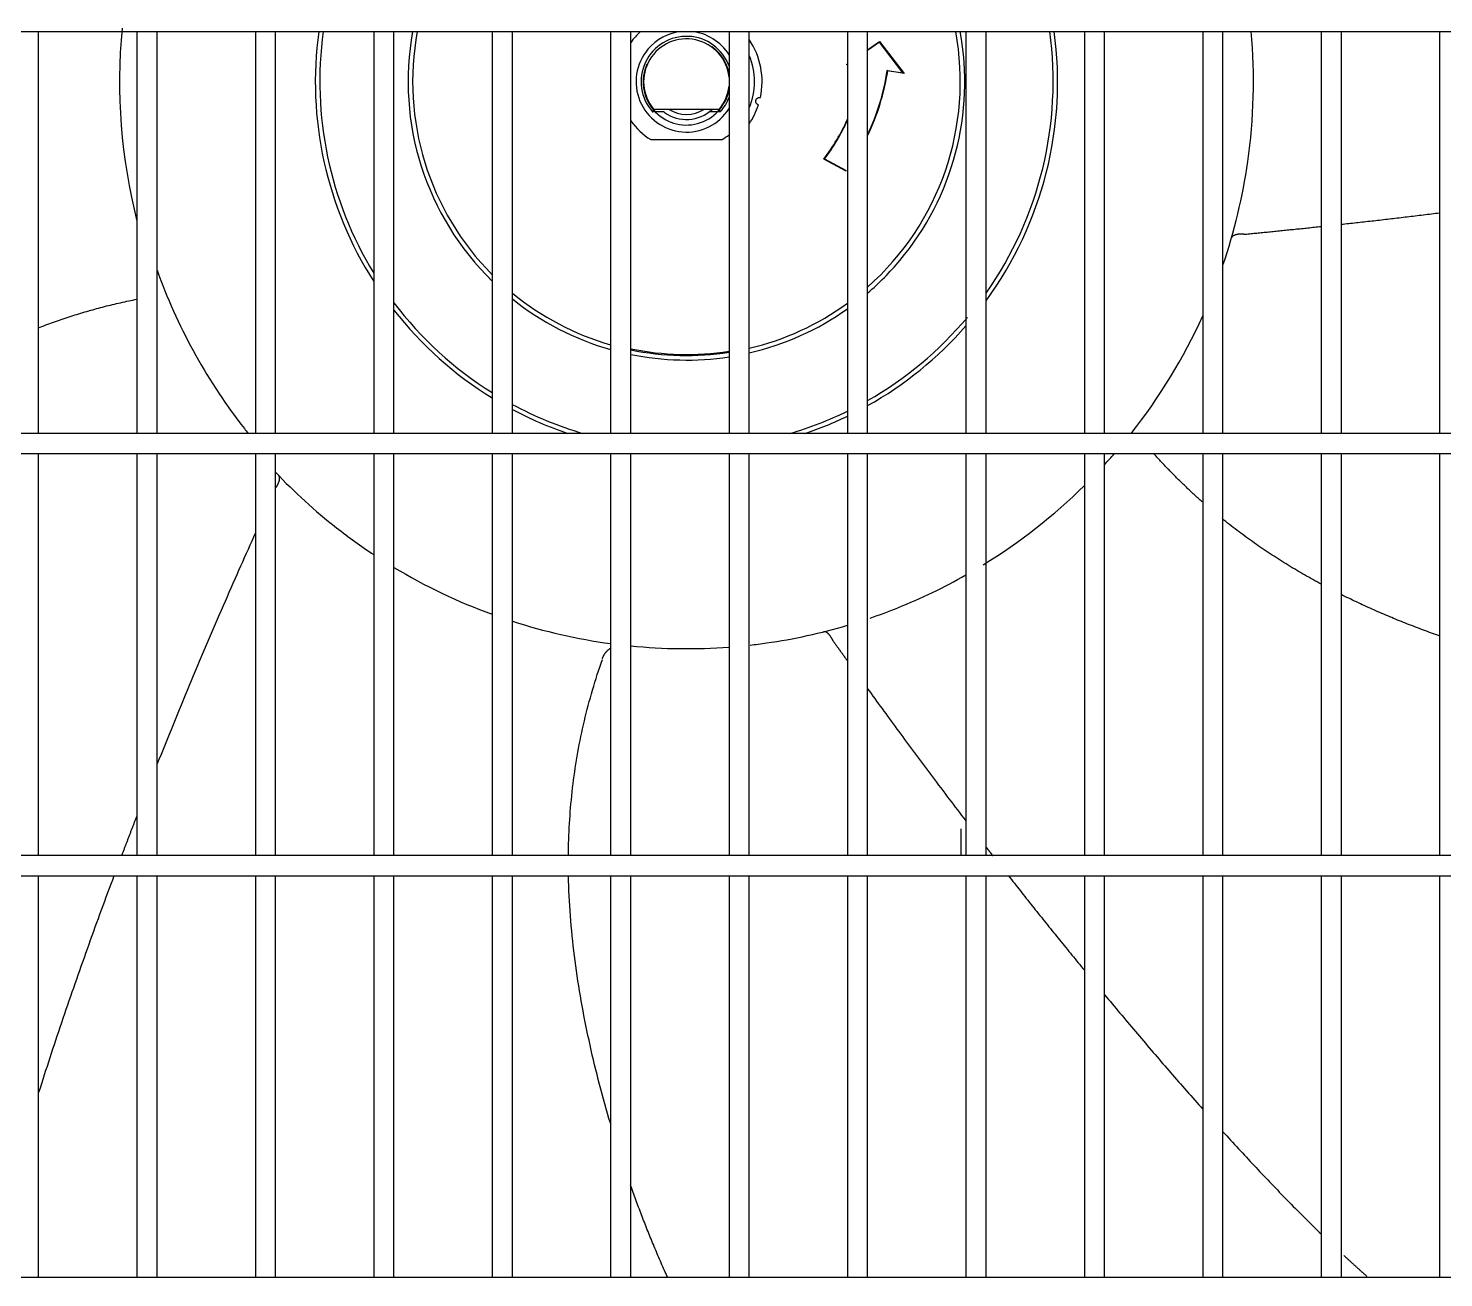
# Model space of a CAD drawing. Header units: millimetres. Extents: x 0 to 504600, y 0 to 118800.
# Drawn here: x 437787.9 to 438068.8, y 45809.5 to 46057.4 of the extents above; entities that cross this region are included whole.
import ezdxf

# ---------------------------------------------------------------- set-up
doc = ezdxf.new("R2010")
doc.units = ezdxf.units.MM
doc.header["$LTSCALE"] = 200
doc.layers.add('LG-AIRCON', color=240, linetype='Continuous')

# ---------------------------------------------------------------- blocks, each defined once
blk = doc.blocks.new('UXC')
at = {"layer": 'LG-AIRCON', "color": 0}
for p, q in [((429.3, 379), (1174.82, 379)), ((674.81, 299.25), (674.81, 379)), ((694.31, 379), (694.31, 299.25)), ((698.31, 299.25), (698.31, 379)), ((717.81, 379), (717.81, 299.25)), ((721.81, 299.25), (721.81, 379)), ((741.31, 379), (741.31, 299.25)), ((745.31, 299.25), (745.31, 379)), ((764.81, 379), (764.81, 299.25)), ((768.81, 299.25), (768.81, 379)), ((788.31, 379), (788.31, 299.25)), ((792.31, 299.25), (792.31, 379)), ((811.81, 379), (811.81, 299.25)), ((815.81, 299.25), (815.81, 379)), ((835.31, 379), (835.31, 299.25)), ((839.31, 299.25), (839.31, 379)), ((839.31, 375.38), (841.66, 377.01)), ((841.64, 376.87), (839.31, 375.26)), ((841.66, 377.01), (841.64, 376.87)), ((846.31, 370.81), (841.64, 376.87)), ((841.66, 377.01), (846.55, 370.67)), ((858.81, 379), (858.81, 299.25)), ((862.81, 299.25), (862.81, 379)), ((882.31, 379), (882.31, 299.25)), ((886.31, 299.25), (886.31, 379)), ((905.81, 379), (905.81, 299.25)), ((909.81, 299.25), (909.81, 379)), ((929.31, 379), (929.31, 299.25)), ((933.31, 299.25), (933.31, 379)), ((952.81, 379), (952.81, 299.25)), ((835.09, 372.44), (835.31, 372.6)), ((835.35, 372.5), (835.09, 372.44)), ((835.31, 372.41), (835.09, 372.44)), ((843.2, 371.29), (846.31, 370.81)), ((843.29, 371.18), (843.2, 371.29)), ((846.55, 370.67), (843.29, 371.18)), ((846.55, 370.67), (846.31, 370.81)), ((798.96, 363.05), (796.65, 363.05)), ((809.84, 363.55), (796.88, 363.55)), ((810.07, 363.05), (807.86, 363.05)), ((796.29, 357.55), (810.43, 357.55)), ((830.74, 353.71), (830.59, 353.68)), ((835.06, 351.3), (830.59, 353.68)), ((830.74, 353.71), (835.03, 351.43)), ((835.06, 351.3), (835.03, 351.43)), ((715.02, 301.03), (715.63, 300.24)), ((1174.82, 299.25), (429.3, 299.25)), ((429.3, 295.25), (1174.82, 295.25)), ((674.81, 215.51), (674.81, 295.26)), ((694.31, 295.26), (694.31, 215.51)), ((698.31, 215.51), (698.31, 295.26)), ((717.81, 295.26), (717.81, 215.51)), ((721.81, 215.51), (721.81, 295.26)), ((741.31, 295.26), (741.31, 215.51)), ((745.31, 215.51), (745.31, 295.26)), ((764.81, 295.26), (764.81, 215.51)), ((768.81, 215.51), (768.81, 295.26)), ((788.31, 295.26), (788.31, 215.51)), ((792.31, 215.51), (792.31, 295.26)), ((811.81, 295.26), (811.81, 215.51)), ((815.81, 215.51), (815.81, 295.26)), ((835.31, 295.26), (835.31, 215.51)), ((839.31, 215.51), (839.31, 295.26)), ((858.81, 295.26), (858.81, 215.51)), ((862.81, 215.51), (862.81, 295.26)), ((882.31, 295.26), (882.31, 215.51)), ((886.31, 215.51), (886.31, 295.26)), ((905.81, 295.26), (905.81, 215.51)), ((909.81, 215.51), (909.81, 295.26)), ((929.31, 295.26), (929.31, 215.51)), ((933.31, 215.51), (933.31, 295.26)), ((952.81, 295.26), (952.81, 215.51)), ((857.85, 215.5), (857.85, 220.83)), ((1174.82, 215.5), (429.3, 215.5)), ((429.3, 211.5), (1174.82, 211.5)), ((674.81, 131.76), (674.81, 211.5)), ((694.31, 211.5), (694.31, 131.76)), ((698.31, 131.76), (698.31, 211.5)), ((717.81, 211.5), (717.81, 131.76)), ((721.81, 131.76), (721.81, 211.5)), ((741.31, 211.5), (741.31, 131.76)), ((745.31, 131.76), (745.31, 211.5)), ((764.81, 211.5), (764.81, 131.76)), ((768.81, 131.76), (768.81, 211.5)), ((788.31, 211.5), (788.31, 131.76)), ((792.31, 131.76), (792.31, 211.5)), ((811.81, 211.5), (811.81, 131.76)), ((815.81, 131.76), (815.81, 211.5)), ((835.31, 211.5), (835.31, 131.76)), ((839.31, 131.76), (839.31, 211.5)), ((858.81, 211.5), (858.81, 131.76)), ((862.81, 131.76), (862.81, 211.5)), ((882.31, 211.5), (882.31, 131.76)), ((886.31, 131.76), (886.31, 211.5)), ((905.81, 211.5), (905.81, 131.76)), ((909.81, 131.76), (909.81, 211.5)), ((929.31, 211.5), (929.31, 131.76)), ((933.31, 131.76), (933.31, 211.5)), ((952.81, 211.5), (952.81, 131.76)), ((1174.82, 131.75), (429.3, 131.75))]:
    blk.add_line(p, q, dxfattribs=at)
for points in [[(817.64, 364.45), (817.59, 364.46), (817.55, 364.48), (817.51, 364.5), (817.47, 364.52), (817.43, 364.55), (817.39, 364.57), (817.36, 364.6), (817.32, 364.64), (817.29, 364.67), (817.26, 364.71), (817.23, 364.74), (817.21, 364.78), (817.18, 364.83), (817.16, 364.87), (817.15, 364.91), (817.13, 364.95), (817.12, 365), (817.11, 365.04), (817.1, 365.09), (817.1, 365.13), (817.1, 365.18), (817.1, 365.22), (817.11, 365.27), (817.12, 365.31), (817.13, 365.36), (817.14, 365.41), (817.16, 365.45), (817.18, 365.49), (817.2, 365.54), (817.22, 365.57), (817.24, 365.61), (817.27, 365.65), (817.3, 365.68), (817.33, 365.71), (817.37, 365.74), (817.4, 365.77), (817.44, 365.8), (817.49, 365.82), (817.53, 365.84), (817.57, 365.86), (817.62, 365.88), (817.66, 365.89), (817.71, 365.9), (817.75, 365.91), (817.8, 365.92), (817.84, 365.92), (817.89, 365.92), (817.93, 365.91), (817.98, 365.91), (818.03, 365.9)], [(796.65, 363.05), (796.66, 363.07), (796.67, 363.08), (796.67, 363.1), (796.68, 363.11), (796.69, 363.12), (796.69, 363.14), (796.7, 363.15), (796.71, 363.17), (796.71, 363.18), (796.72, 363.2), (796.73, 363.21), (796.73, 363.23), (796.74, 363.24), (796.75, 363.25), (796.75, 363.27), (796.76, 363.28), (796.76, 363.3), (796.77, 363.31), (796.78, 363.32), (796.78, 363.33), (796.79, 363.35), (796.79, 363.36), (796.8, 363.37), (796.8, 363.38), (796.81, 363.39), (796.82, 363.41), (796.82, 363.42), (796.83, 363.43), (796.83, 363.44), (796.83, 363.45), (796.84, 363.46), (796.84, 363.47), (796.85, 363.47), (796.85, 363.48), (796.85, 363.49), (796.86, 363.5), (796.86, 363.5), (796.86, 363.51), (796.87, 363.52), (796.87, 363.52), (796.87, 363.53), (796.87, 363.53), (796.88, 363.54), (796.88, 363.54), (796.88, 363.54), (796.88, 363.55), (796.88, 363.55), (796.88, 363.55), (796.88, 363.55), (796.88, 363.55)], [(809.84, 363.55), (809.84, 363.55), (809.84, 363.55), (809.84, 363.55), (809.85, 363.54), (809.85, 363.54), (809.85, 363.54), (809.85, 363.53), (809.85, 363.53), (809.85, 363.53), (809.86, 363.52), (809.86, 363.52), (809.86, 363.51), (809.87, 363.5), (809.87, 363.5), (809.87, 363.49), (809.88, 363.48), (809.88, 363.47), (809.88, 363.46), (809.89, 363.45), (809.89, 363.44), (809.9, 363.43), (809.9, 363.42), (809.91, 363.41), (809.91, 363.4), (809.92, 363.39), (809.92, 363.38), (809.93, 363.37), (809.93, 363.36), (809.94, 363.34), (809.94, 363.33), (809.95, 363.32), (809.96, 363.31), (809.96, 363.29), (809.97, 363.28), (809.97, 363.27), (809.98, 363.25), (809.99, 363.24), (809.99, 363.23), (810, 363.21), (810, 363.2), (810.01, 363.18), (810.02, 363.17), (810.02, 363.15), (810.03, 363.14), (810.04, 363.12), (810.04, 363.11), (810.05, 363.09), (810.06, 363.08), (810.06, 363.06), (810.07, 363.05)], [(933.28, 340.75), (933.65, 340.79), (934.03, 340.83), (934.4, 340.88), (934.78, 340.92), (935.15, 340.96), (935.53, 341), (935.91, 341.04), (936.29, 341.08), (936.67, 341.12), (937.05, 341.17), (937.43, 341.21), (937.81, 341.25), (938.19, 341.3), (938.58, 341.34), (938.96, 341.39), (939.35, 341.43), (939.73, 341.47), (940.12, 341.52), (940.5, 341.56), (940.89, 341.6), (941.28, 341.65), (941.67, 341.69), (942.06, 341.74), (942.45, 341.79), (942.84, 341.83), (943.23, 341.88), (943.62, 341.92), (944.02, 341.97), (944.41, 342.02), (944.8, 342.06), (945.2, 342.11), (945.59, 342.16), (945.99, 342.2), (946.38, 342.25), (946.78, 342.3), (947.18, 342.35), (947.58, 342.39), (947.98, 342.44), (948.38, 342.49), (948.78, 342.54), (949.18, 342.59), (949.58, 342.64), (949.98, 342.69), (950.38, 342.74), (950.78, 342.79), (951.18, 342.84), (951.59, 342.89), (951.99, 342.94), (952.4, 342.99), (952.8, 343.04)], [(914, 338.76), (914.28, 338.79), (914.56, 338.82), (914.84, 338.84), (915.12, 338.87), (915.4, 338.9), (915.68, 338.93), (915.97, 338.96), (916.26, 338.99), (916.54, 339.01), (916.83, 339.04), (917.13, 339.07), (917.42, 339.1), (917.71, 339.13), (918.01, 339.16), (918.3, 339.19), (918.6, 339.22), (918.9, 339.25), (919.19, 339.28), (919.49, 339.31), (919.79, 339.34), (920.1, 339.37), (920.4, 339.4), (920.71, 339.43), (921.01, 339.47), (921.32, 339.5), (921.63, 339.53), (921.94, 339.56), (922.25, 339.59), (922.56, 339.62), (922.87, 339.65), (923.18, 339.69), (923.5, 339.72), (923.81, 339.75), (924.13, 339.79), (924.44, 339.82), (924.76, 339.85), (925.08, 339.88), (925.4, 339.91), (925.72, 339.95), (926.04, 339.98), (926.36, 340.01), (926.68, 340.05), (927.01, 340.08), (927.33, 340.12), (927.66, 340.15), (927.98, 340.18), (928.31, 340.22), (928.64, 340.25), (928.97, 340.29), (929.3, 340.32)], [(913.94, 338.76), (913.86, 338.76), (913.78, 338.77), (913.71, 338.77), (913.63, 338.78), (913.56, 338.78), (913.48, 338.78), (913.41, 338.78), (913.34, 338.78), (913.27, 338.78), (913.2, 338.78), (913.13, 338.78), (913.06, 338.77), (912.99, 338.77), (912.93, 338.76), (912.86, 338.76), (912.8, 338.75), (912.73, 338.74), (912.67, 338.73), (912.61, 338.72), (912.55, 338.71), (912.5, 338.7), (912.44, 338.69), (912.39, 338.68), (912.33, 338.66), (912.28, 338.65), (912.23, 338.63), (912.18, 338.62), (912.13, 338.6), (912.09, 338.58), (912.04, 338.56), (912, 338.54), (911.96, 338.52), (911.92, 338.5), (911.88, 338.48), (911.84, 338.46), (911.81, 338.44), (911.78, 338.41), (911.75, 338.39), (911.72, 338.36), (911.69, 338.34), (911.66, 338.31), (911.64, 338.29), (911.62, 338.26), (911.59, 338.23), (911.58, 338.2), (911.56, 338.17), (911.54, 338.14), (911.53, 338.11), (911.52, 338.08), (911.51, 338.05)], [(913.94, 338.76), (913.94, 338.76), (913.94, 338.76), (913.94, 338.76), (913.94, 338.76), (913.95, 338.76), (913.95, 338.76), (913.95, 338.76), (913.95, 338.76), (913.95, 338.76), (913.95, 338.76), (913.95, 338.76), (913.95, 338.76), (913.96, 338.76), (913.96, 338.76), (913.96, 338.76), (913.96, 338.76), (913.96, 338.76), (913.96, 338.76), (913.96, 338.76), (913.96, 338.76), (913.96, 338.76), (913.97, 338.76), (913.97, 338.76), (913.97, 338.76), (913.97, 338.76), (913.97, 338.76), (913.97, 338.76), (913.97, 338.76), (913.97, 338.76), (913.98, 338.76), (913.98, 338.76), (913.98, 338.76), (913.98, 338.76), (913.98, 338.76), (913.98, 338.76), (913.98, 338.76), (913.98, 338.76), (913.99, 338.76), (913.99, 338.76), (913.99, 338.76), (913.99, 338.76), (913.99, 338.76), (913.99, 338.76), (913.99, 338.76), (913.99, 338.76), (913.99, 338.76), (914, 338.76), (914, 338.76), (914, 338.76), (914, 338.76)], [(674.71, 320.19), (675.09, 320.34), (675.47, 320.48), (675.85, 320.63), (676.23, 320.77), (676.61, 320.91), (677, 321.05), (677.38, 321.19), (677.77, 321.33), (678.15, 321.47), (678.53, 321.6), (678.92, 321.73), (679.31, 321.87), (679.69, 322), (680.08, 322.13), (680.47, 322.26), (680.85, 322.38), (681.24, 322.51), (681.63, 322.63), (682.02, 322.76), (682.41, 322.88), (682.8, 323), (683.19, 323.12), (683.58, 323.24), (683.97, 323.35), (684.36, 323.47), (684.75, 323.58), (685.14, 323.69), (685.54, 323.8), (685.93, 323.91), (686.32, 324.02), (686.72, 324.12), (687.11, 324.23), (687.51, 324.33), (687.9, 324.44), (688.3, 324.54), (688.7, 324.64), (689.09, 324.73), (689.49, 324.83), (689.89, 324.93), (690.29, 325.02), (690.68, 325.11), (691.08, 325.2), (691.48, 325.29), (691.88, 325.38), (692.28, 325.47), (692.68, 325.55), (693.08, 325.64), (693.49, 325.72), (693.89, 325.8), (694.29, 325.88)], [(905.72, 285.68), (905.52, 285.85), (905.32, 286.03), (905.11, 286.21), (904.91, 286.39), (904.72, 286.57), (904.52, 286.75), (904.32, 286.93), (904.12, 287.11), (903.92, 287.3), (903.72, 287.48), (903.53, 287.66), (903.33, 287.85), (903.14, 288.03), (902.94, 288.21), (902.74, 288.4), (902.55, 288.58), (902.36, 288.77), (902.16, 288.96), (901.97, 289.14), (901.78, 289.33), (901.58, 289.52), (901.39, 289.7), (901.2, 289.89), (901.01, 290.08), (900.82, 290.27), (900.63, 290.46), (900.44, 290.65), (900.25, 290.84), (900.06, 291.03), (899.87, 291.23), (899.68, 291.42), (899.49, 291.61), (899.3, 291.8), (899.12, 292), (898.93, 292.19), (898.74, 292.39), (898.56, 292.58), (898.37, 292.78), (898.19, 292.97), (898, 293.17), (897.82, 293.37), (897.64, 293.56), (897.45, 293.76), (897.27, 293.96), (897.09, 294.16), (896.9, 294.36), (896.72, 294.56), (896.54, 294.76), (896.36, 294.96), (896.18, 295.16)], [(721.84, 288.43), (721.89, 288.5), (721.93, 288.56), (721.97, 288.63), (722.01, 288.69), (722.05, 288.75), (722.09, 288.82), (722.13, 288.88), (722.16, 288.94), (722.2, 289), (722.23, 289.07), (722.26, 289.13), (722.29, 289.19), (722.32, 289.25), (722.35, 289.31), (722.38, 289.37), (722.41, 289.43), (722.43, 289.49), (722.45, 289.54), (722.47, 289.6), (722.49, 289.66), (722.51, 289.71), (722.53, 289.77), (722.55, 289.82), (722.56, 289.87), (722.58, 289.93), (722.59, 289.98), (722.6, 290.03), (722.61, 290.08), (722.61, 290.12), (722.62, 290.17), (722.63, 290.22), (722.63, 290.27), (722.63, 290.31), (722.63, 290.35), (722.63, 290.4), (722.63, 290.44), (722.62, 290.48), (722.62, 290.52), (722.61, 290.56), (722.6, 290.59), (722.59, 290.63), (722.58, 290.66), (722.57, 290.7), (722.56, 290.73), (722.54, 290.76), (722.52, 290.79), (722.5, 290.82), (722.48, 290.85), (722.46, 290.87), (722.44, 290.9)], [(929.31, 269.34), (928.9, 269.56), (928.48, 269.79), (928.07, 270.02), (927.66, 270.25), (927.24, 270.48), (926.83, 270.71), (926.42, 270.94), (926.01, 271.17), (925.6, 271.41), (925.2, 271.65), (924.79, 271.89), (924.38, 272.13), (923.98, 272.37), (923.57, 272.61), (923.17, 272.86), (922.77, 273.1), (922.37, 273.35), (921.96, 273.6), (921.56, 273.85), (921.16, 274.1), (920.77, 274.35), (920.37, 274.61), (919.97, 274.87), (919.58, 275.12), (919.18, 275.38), (918.79, 275.64), (918.4, 275.91), (918, 276.17), (917.61, 276.44), (917.22, 276.7), (916.83, 276.97), (916.45, 277.24), (916.06, 277.51), (915.67, 277.78), (915.29, 278.06), (914.9, 278.33), (914.52, 278.61), (914.14, 278.89), (913.76, 279.17), (913.38, 279.45), (913, 279.74), (912.62, 280.02), (912.25, 280.31), (911.87, 280.6), (911.5, 280.88), (911.13, 281.18), (910.75, 281.47), (910.38, 281.76), (910.01, 282.06), (909.64, 282.35)], [(717.82, 279.51), (717.46, 278.7), (717.1, 277.9), (716.73, 277.08), (716.36, 276.25), (715.99, 275.42), (715.62, 274.59), (715.25, 273.74), (714.87, 272.89), (714.5, 272.04), (714.12, 271.18), (713.74, 270.32), (713.35, 269.45), (712.97, 268.57), (712.58, 267.69), (712.2, 266.81), (711.81, 265.92), (711.42, 265.03), (711.03, 264.13), (710.64, 263.23), (710.25, 262.32), (709.85, 261.41), (709.46, 260.49), (709.06, 259.57), (708.67, 258.65), (708.27, 257.72), (707.88, 256.79), (707.48, 255.85), (707.08, 254.92), (706.68, 253.97), (706.28, 253.03), (705.88, 252.08), (705.49, 251.13), (705.09, 250.18), (704.69, 249.22), (704.29, 248.26), (703.89, 247.29), (703.49, 246.33), (703.09, 245.36), (702.68, 244.39), (702.28, 243.41), (701.88, 242.43), (701.48, 241.45), (701.08, 240.47), (700.69, 239.49), (700.29, 238.5), (699.89, 237.51), (699.49, 236.52), (699.09, 235.53), (698.69, 234.53), (698.29, 233.53)], [(952.81, 259.07), (952.41, 259.21), (952.01, 259.35), (951.61, 259.49), (951.21, 259.64), (950.82, 259.78), (950.42, 259.93), (950.02, 260.08), (949.62, 260.22), (949.22, 260.37), (948.82, 260.52), (948.43, 260.67), (948.03, 260.82), (947.63, 260.98), (947.24, 261.13), (946.84, 261.28), (946.45, 261.44), (946.05, 261.59), (945.66, 261.75), (945.26, 261.91), (944.87, 262.07), (944.47, 262.23), (944.08, 262.39), (943.69, 262.55), (943.3, 262.71), (942.9, 262.88), (942.51, 263.04), (942.12, 263.21), (941.73, 263.37), (941.34, 263.54), (940.95, 263.71), (940.56, 263.88), (940.17, 264.05), (939.78, 264.22), (939.4, 264.39), (939.01, 264.57), (938.62, 264.74), (938.23, 264.92), (937.85, 265.09), (937.46, 265.27), (937.08, 265.45), (936.69, 265.63), (936.31, 265.81), (935.92, 265.99), (935.54, 266.17), (935.16, 266.36), (934.78, 266.54), (934.39, 266.73), (934.01, 266.91), (933.63, 267.1), (933.25, 267.29)], [(832.42, 258.14), (832.38, 258.21), (832.35, 258.28), (832.31, 258.35), (832.28, 258.42), (832.24, 258.48), (832.21, 258.55), (832.17, 258.61), (832.14, 258.67), (832.1, 258.74), (832.06, 258.8), (832.03, 258.85), (831.99, 258.91), (831.95, 258.97), (831.91, 259.02), (831.88, 259.08), (831.84, 259.13), (831.8, 259.18), (831.76, 259.23), (831.72, 259.27), (831.69, 259.32), (831.65, 259.36), (831.61, 259.41), (831.57, 259.45), (831.53, 259.49), (831.49, 259.52), (831.45, 259.56), (831.42, 259.59), (831.38, 259.63), (831.34, 259.66), (831.3, 259.69), (831.26, 259.71), (831.22, 259.74), (831.19, 259.76), (831.15, 259.79), (831.11, 259.81), (831.07, 259.83), (831.04, 259.84), (831, 259.86), (830.96, 259.87), (830.93, 259.88), (830.89, 259.89), (830.86, 259.9), (830.82, 259.9), (830.79, 259.91), (830.75, 259.91), (830.72, 259.91), (830.68, 259.91), (830.65, 259.91), (830.62, 259.9), (830.58, 259.89)], [(786.66, 254.55), (786.68, 254.6), (786.7, 254.66), (786.72, 254.71), (786.74, 254.76), (786.76, 254.81), (786.78, 254.86), (786.8, 254.91), (786.82, 254.96), (786.85, 255.01), (786.87, 255.06), (786.9, 255.11), (786.92, 255.15), (786.95, 255.2), (786.97, 255.25), (787, 255.3), (787.03, 255.34), (787.05, 255.39), (787.08, 255.43), (787.11, 255.48), (787.14, 255.52), (787.17, 255.57), (787.2, 255.61), (787.23, 255.65), (787.27, 255.7), (787.3, 255.74), (787.33, 255.78), (787.37, 255.82), (787.4, 255.87), (787.44, 255.91), (787.47, 255.95), (787.51, 255.99), (787.55, 256.03), (787.58, 256.07), (787.62, 256.1), (787.66, 256.14), (787.7, 256.18), (787.74, 256.22), (787.78, 256.25), (787.82, 256.29), (787.86, 256.32), (787.9, 256.36), (787.95, 256.39), (787.99, 256.43), (788.03, 256.46), (788.08, 256.49), (788.12, 256.52), (788.16, 256.56), (788.21, 256.59), (788.25, 256.62), (788.3, 256.65)], [(832.42, 258.14), (832.42, 258.14), (832.42, 258.14), (832.42, 258.14), (832.42, 258.14), (832.42, 258.14), (832.42, 258.14), (832.42, 258.13), (832.42, 258.13), (832.42, 258.13), (832.42, 258.13), (832.42, 258.13), (832.43, 258.13), (832.43, 258.13), (832.43, 258.13), (832.43, 258.13), (832.43, 258.13), (832.43, 258.12), (832.43, 258.12), (832.43, 258.12), (832.43, 258.12), (832.43, 258.12), (832.43, 258.12), (832.43, 258.12), (832.43, 258.12), (832.43, 258.12), (832.43, 258.12), (832.43, 258.11), (832.44, 258.11), (832.44, 258.11), (832.44, 258.11), (832.44, 258.11), (832.44, 258.11), (832.44, 258.11), (832.44, 258.11), (832.44, 258.11), (832.44, 258.1), (832.44, 258.1), (832.44, 258.1), (832.44, 258.1), (832.44, 258.1), (832.44, 258.1), (832.44, 258.1), (832.44, 258.1), (832.44, 258.1), (832.45, 258.1), (832.45, 258.09), (832.45, 258.09), (832.45, 258.09), (832.45, 258.09), (832.45, 258.09)], [(832.45, 258.09), (832.5, 258.01), (832.56, 257.94), (832.61, 257.86), (832.67, 257.79), (832.72, 257.71), (832.78, 257.63), (832.83, 257.56), (832.89, 257.48), (832.94, 257.4), (833, 257.33), (833.05, 257.25), (833.11, 257.17), (833.16, 257.09), (833.22, 257.02), (833.28, 256.94), (833.33, 256.86), (833.39, 256.79), (833.44, 256.71), (833.5, 256.63), (833.55, 256.55), (833.61, 256.47), (833.67, 256.4), (833.72, 256.32), (833.78, 256.24), (833.84, 256.16), (833.89, 256.08), (833.95, 256), (834.01, 255.92), (834.07, 255.84), (834.12, 255.76), (834.18, 255.68), (834.24, 255.6), (834.29, 255.53), (834.35, 255.45), (834.41, 255.37), (834.47, 255.29), (834.52, 255.21), (834.58, 255.12), (834.64, 255.04), (834.7, 254.96), (834.75, 254.88), (834.81, 254.8), (834.87, 254.72), (834.93, 254.64), (834.99, 254.56), (835.05, 254.48), (835.11, 254.4), (835.17, 254.32), (835.22, 254.23), (835.28, 254.15)], [(779.93, 215.5), (779.94, 216.29), (779.96, 217.08), (779.98, 217.87), (780, 218.66), (780.03, 219.45), (780.07, 220.25), (780.11, 221.04), (780.15, 221.83), (780.2, 222.62), (780.25, 223.41), (780.31, 224.2), (780.38, 224.99), (780.44, 225.78), (780.52, 226.57), (780.6, 227.35), (780.68, 228.14), (780.77, 228.93), (780.87, 229.72), (780.97, 230.5), (781.07, 231.29), (781.18, 232.08), (781.3, 232.86), (781.42, 233.65), (781.55, 234.43), (781.68, 235.21), (781.81, 235.99), (781.96, 236.77), (782.1, 237.55), (782.26, 238.33), (782.41, 239.11), (782.58, 239.88), (782.75, 240.66), (782.92, 241.43), (783.1, 242.21), (783.28, 242.98), (783.47, 243.75), (783.67, 244.52), (783.87, 245.28), (784.08, 246.05), (784.29, 246.82), (784.51, 247.58), (784.73, 248.34), (784.96, 249.11), (785.19, 249.87), (785.43, 250.63), (785.67, 251.39), (785.92, 252.14), (786.17, 252.9), (786.43, 253.66), (786.7, 254.41)], [(839.3, 248.59), (839.65, 248.11), (840, 247.62), (840.36, 247.13), (840.71, 246.64), (841.07, 246.15), (841.43, 245.65), (841.79, 245.16), (842.16, 244.66), (842.52, 244.16), (842.89, 243.65), (843.26, 243.15), (843.63, 242.64), (844, 242.13), (844.38, 241.62), (844.75, 241.11), (845.13, 240.6), (845.51, 240.08), (845.89, 239.57), (846.27, 239.05), (846.65, 238.53), (847.04, 238.01), (847.43, 237.48), (847.81, 236.96), (848.2, 236.43), (848.59, 235.91), (848.99, 235.38), (849.38, 234.85), (849.78, 234.32), (850.18, 233.78), (850.57, 233.25), (850.97, 232.72), (851.37, 232.18), (851.77, 231.64), (852.18, 231.11), (852.58, 230.57), (852.99, 230.03), (853.4, 229.48), (853.81, 228.94), (854.22, 228.4), (854.63, 227.86), (855.04, 227.31), (855.45, 226.76), (855.87, 226.22), (856.28, 225.67), (856.7, 225.12), (857.12, 224.57), (857.54, 224.02), (857.96, 223.47), (858.38, 222.92), (858.81, 222.37)], [(694.28, 223.33), (694.22, 223.18), (694.15, 223.02), (694.09, 222.86), (694.03, 222.71), (693.97, 222.55), (693.91, 222.4), (693.85, 222.24), (693.79, 222.08), (693.73, 221.93), (693.67, 221.77), (693.61, 221.62), (693.55, 221.46), (693.49, 221.3), (693.43, 221.15), (693.37, 220.99), (693.31, 220.83), (693.25, 220.68), (693.19, 220.52), (693.13, 220.37), (693.07, 220.21), (693.01, 220.05), (692.95, 219.9), (692.89, 219.74), (692.83, 219.58), (692.77, 219.43), (692.71, 219.27), (692.65, 219.11), (692.59, 218.96), (692.53, 218.8), (692.47, 218.64), (692.41, 218.49), (692.35, 218.33), (692.29, 218.17), (692.23, 218.01), (692.17, 217.86), (692.11, 217.7), (692.05, 217.54), (691.99, 217.39), (691.93, 217.23), (691.87, 217.07), (691.81, 216.92), (691.75, 216.76), (691.69, 216.6), (691.63, 216.44), (691.57, 216.29), (691.51, 216.13), (691.45, 215.97), (691.39, 215.81), (691.33, 215.66), (691.27, 215.5)], [(862.79, 217.2), (862.81, 217.17), (862.84, 217.13), (862.87, 217.1), (862.89, 217.07), (862.92, 217.03), (862.95, 217), (862.97, 216.96), (863, 216.93), (863.03, 216.89), (863.05, 216.86), (863.08, 216.82), (863.11, 216.79), (863.13, 216.76), (863.16, 216.72), (863.19, 216.69), (863.21, 216.65), (863.24, 216.62), (863.27, 216.58), (863.29, 216.55), (863.32, 216.52), (863.35, 216.48), (863.37, 216.45), (863.4, 216.41), (863.43, 216.38), (863.45, 216.34), (863.48, 216.31), (863.51, 216.27), (863.53, 216.24), (863.56, 216.21), (863.59, 216.17), (863.61, 216.14), (863.64, 216.1), (863.67, 216.07), (863.69, 216.03), (863.72, 216), (863.75, 215.96), (863.77, 215.93), (863.8, 215.9), (863.83, 215.86), (863.86, 215.83), (863.88, 215.79), (863.91, 215.76), (863.94, 215.72), (863.96, 215.69), (863.99, 215.66), (864.02, 215.62), (864.04, 215.59), (864.07, 215.55), (864.1, 215.52), (864.12, 215.48)], [(689.76, 211.5), (689.44, 210.64), (689.13, 209.79), (688.81, 208.93), (688.49, 208.07), (688.17, 207.21), (687.85, 206.35), (687.53, 205.5), (687.22, 204.65), (686.91, 203.81), (686.61, 202.96), (686.3, 202.12), (685.99, 201.28), (685.68, 200.43), (685.37, 199.57), (685.06, 198.71), (684.75, 197.83), (684.43, 196.95), (684.12, 196.08), (683.81, 195.2), (683.5, 194.34), (683.19, 193.48), (682.89, 192.62), (682.59, 191.77), (682.29, 190.91), (681.99, 190.06), (681.7, 189.21), (681.4, 188.36), (681.11, 187.51), (680.81, 186.66), (680.52, 185.8), (680.22, 184.93), (679.92, 184.06), (679.62, 183.18), (679.32, 182.29), (679.03, 181.41), (678.73, 180.54), (678.44, 179.67), (678.15, 178.81), (677.87, 177.95), (677.59, 177.09), (677.31, 176.23), (677.03, 175.38), (676.75, 174.52), (676.47, 173.67), (676.19, 172.82), (675.92, 171.96), (675.64, 171.09), (675.37, 170.22), (675.09, 169.35), (674.81, 168.46)], [(788.27, 162.37), (787.98, 163.33), (787.7, 164.29), (787.43, 165.25), (787.16, 166.22), (786.89, 167.18), (786.63, 168.15), (786.37, 169.12), (786.11, 170.08), (785.86, 171.05), (785.62, 172.02), (785.37, 172.99), (785.14, 173.96), (784.9, 174.94), (784.67, 175.91), (784.45, 176.88), (784.23, 177.86), (784.02, 178.84), (783.81, 179.81), (783.6, 180.79), (783.4, 181.77), (783.2, 182.75), (783.01, 183.73), (782.83, 184.71), (782.64, 185.7), (782.47, 186.68), (782.3, 187.66), (782.13, 188.65), (781.97, 189.63), (781.82, 190.62), (781.67, 191.61), (781.52, 192.6), (781.39, 193.59), (781.25, 194.58), (781.13, 195.57), (781.01, 196.56), (780.89, 197.55), (780.78, 198.54), (780.68, 199.54), (780.58, 200.53), (780.49, 201.53), (780.41, 202.52), (780.33, 203.52), (780.26, 204.51), (780.19, 205.51), (780.14, 206.51), (780.08, 207.5), (780.04, 208.5), (780, 209.5), (779.97, 210.5), (779.95, 211.5)], [(867.25, 211.48), (867.55, 211.11), (867.84, 210.74), (868.13, 210.36), (868.43, 209.99), (868.72, 209.62), (869.02, 209.24), (869.31, 208.87), (869.61, 208.5), (869.9, 208.12), (870.2, 207.75), (870.5, 207.37), (870.79, 207), (871.09, 206.63), (871.39, 206.25), (871.69, 205.88), (871.99, 205.5), (872.29, 205.13), (872.58, 204.75), (872.88, 204.38), (873.18, 204), (873.48, 203.63), (873.78, 203.25), (874.08, 202.88), (874.39, 202.5), (874.69, 202.13), (874.99, 201.75), (875.29, 201.38), (875.59, 201), (875.89, 200.63), (876.2, 200.25), (876.5, 199.87), (876.8, 199.5), (877.11, 199.12), (877.41, 198.75), (877.72, 198.37), (878.02, 198), (878.33, 197.62), (878.63, 197.25), (878.94, 196.87), (879.24, 196.49), (879.55, 196.12), (879.85, 195.74), (880.16, 195.37), (880.47, 194.99), (880.78, 194.61), (881.08, 194.24), (881.39, 193.86), (881.7, 193.49), (882.01, 193.11), (882.31, 192.74)], [(886.33, 187.88), (886.71, 187.42), (887.09, 186.96), (887.47, 186.51), (887.85, 186.05), (888.23, 185.6), (888.6, 185.15), (888.98, 184.7), (889.36, 184.25), (889.74, 183.8), (890.12, 183.34), (890.5, 182.89), (890.88, 182.44), (891.27, 181.98), (891.66, 181.52), (892.05, 181.05), (892.44, 180.59), (892.84, 180.12), (893.24, 179.65), (893.63, 179.19), (894.03, 178.72), (894.42, 178.26), (894.81, 177.81), (895.2, 177.35), (895.58, 176.9), (895.97, 176.45), (896.36, 176), (896.74, 175.55), (897.13, 175.1), (897.52, 174.65), (897.9, 174.2), (898.29, 173.75), (898.67, 173.31), (899.06, 172.86), (899.45, 172.41), (899.83, 171.97), (900.22, 171.52), (900.61, 171.07), (901.01, 170.62), (901.4, 170.17), (901.8, 169.71), (902.2, 169.25), (902.61, 168.79), (903.01, 168.33), (903.41, 167.87), (903.82, 167.41), (904.22, 166.96), (904.61, 166.51), (905.01, 166.06), (905.41, 165.62), (905.8, 165.17)], [(909.81, 160.7), (910.19, 160.29), (910.57, 159.87), (910.95, 159.45), (911.34, 159.03), (911.72, 158.61), (912.11, 158.18), (912.5, 157.75), (912.9, 157.33), (913.29, 156.9), (913.68, 156.48), (914.07, 156.06), (914.46, 155.64), (914.85, 155.22), (915.23, 154.81), (915.62, 154.39), (916, 153.98), (916.39, 153.57), (916.77, 153.17), (917.15, 152.76), (917.54, 152.35), (917.92, 151.95), (918.3, 151.54), (918.69, 151.14), (919.07, 150.74), (919.45, 150.34), (919.84, 149.94), (920.22, 149.54), (920.61, 149.14), (921, 148.73), (921.39, 148.33), (921.78, 147.93), (922.18, 147.52), (922.57, 147.12), (922.97, 146.71), (923.38, 146.3), (923.78, 145.89), (924.18, 145.49), (924.58, 145.08), (924.98, 144.68), (925.38, 144.28), (925.77, 143.89), (926.17, 143.5), (926.56, 143.11), (926.95, 142.72), (927.35, 142.33), (927.74, 141.94), (928.13, 141.56), (928.53, 141.17), (928.92, 140.79), (929.31, 140.41)], [(799.63, 131.74), (799.47, 132.1), (799.31, 132.47), (799.14, 132.83), (798.98, 133.19), (798.82, 133.56), (798.66, 133.92), (798.5, 134.29), (798.34, 134.65), (798.18, 135.02), (798.03, 135.38), (797.87, 135.75), (797.71, 136.12), (797.56, 136.48), (797.4, 136.85), (797.25, 137.22), (797.09, 137.58), (796.94, 137.95), (796.79, 138.32), (796.64, 138.68), (796.49, 139.05), (796.33, 139.42), (796.18, 139.79), (796.04, 140.15), (795.89, 140.52), (795.74, 140.89), (795.59, 141.26), (795.45, 141.63), (795.3, 142), (795.15, 142.37), (795.01, 142.74), (794.86, 143.11), (794.72, 143.48), (794.58, 143.85), (794.44, 144.22), (794.29, 144.59), (794.15, 144.96), (794.01, 145.33), (793.87, 145.7), (793.73, 146.07), (793.6, 146.44), (793.46, 146.81), (793.32, 147.18), (793.18, 147.55), (793.05, 147.93), (792.91, 148.3), (792.78, 148.67), (792.64, 149.04), (792.51, 149.41), (792.38, 149.79), (792.24, 150.16)], [(933.79, 136.17), (933.88, 136.09), (933.97, 136), (934.06, 135.92), (934.15, 135.83), (934.25, 135.75), (934.34, 135.66), (934.43, 135.58), (934.52, 135.49), (934.62, 135.41), (934.71, 135.32), (934.8, 135.24), (934.89, 135.15), (934.98, 135.07), (935.08, 134.98), (935.17, 134.9), (935.26, 134.81), (935.35, 134.73), (935.44, 134.64), (935.54, 134.56), (935.63, 134.48), (935.72, 134.39), (935.81, 134.31), (935.9, 134.23), (936, 134.14), (936.09, 134.06), (936.18, 133.98), (936.27, 133.89), (936.36, 133.81), (936.45, 133.73), (936.54, 133.65), (936.63, 133.57), (936.72, 133.48), (936.82, 133.4), (936.91, 133.32), (937, 133.24), (937.09, 133.16), (937.18, 133.07), (937.27, 132.99), (937.36, 132.91), (937.45, 132.83), (937.54, 132.75), (937.63, 132.67), (937.72, 132.59), (937.81, 132.51), (937.9, 132.43), (937.99, 132.35), (938.08, 132.27), (938.17, 132.19), (938.26, 132.11), (938.35, 132.03)]]:
    blk.add_lwpolyline(points, dxfattribs=at)
for centre, radius, start, end in [((803.36, 369.05), 112.5, 174.5965, 194.2264), ((803.36, 369.05), 73.65, 172.2313, 212.5963), ((803.36, 369.05), 72.76, 172.1356, 211.4712), ((803.36, 369.05), 55.24, 169.6213, 225.7419), ((803.36, 369.05), 54.34, 169.4525, 224.8137), ((803.36, 369.05), 13.5, 132.5159, 144.9362), ((803.36, 369.05), 9, 20.1364, 221.8103), ((803.36, 369.05), 8.5, 6.2204, 220.3202), ((803.36, 369.05), 10, 95.6976, 140), ((803.36, 369.05), 10, 32.3261, 84.2956), ((803.36, 369.05), 15, 347.8649, 33.9005), ((803.36, 369.05), 54.34, 311.4219, 10.5462), ((803.36, 369.05), 55.24, 320, 10.3831), ((803.36, 369.05), 72.76, 324.7981, 7.8631), ((803.36, 369.05), 73.65, 323.8194, 7.7675), ((803.36, 369.05), 112.5, 351.8937, 5.0747), ((803.36, 369.05), 10, 140, 327.6669), ((803.36, 369.05), 8.6, 10.7158, 53.8959), ((803.36, 369.05), 13.5, 337.2567, 22.7502), ((803.36, 369.05), 8.6, 156.1041, 349.2827), ((798.8, 377.95), 44.9, 334.4648, 351.4748), ((798.8, 377.95), 45, 334.1995, 351.3469), ((803.36, 369.05), 8.5, 319.6798, 353.783), ((803.36, 369.05), 9, 318.1897, 339.8683), ((803.36, 369.05), 7.5, 234.0792, 312.8348), ((803.36, 369.05), 6.5, 237.7973, 302.2054), ((803.36, 369.05), 15, 326.0982, 342.1351), ((803.36, 369.05), 13.5, 215.0617, 238.4137), ((798.8, 377.95), 40, 322.6434, 335.9028), ((798.8, 377.95), 40.1, 322.8118, 335.5854), ((803.36, 369.05), 13.5, 301.5863, 308.7519), ((803.36, 369.05), 112.5, 341.1243, 351.8937), ((803.36, 369.05), 111.5, 199.5833, 217.5934), ((803.36, 369.05), 55.24, 310.6006, 320), ((803.36, 369.05), 54.34, 230.5231, 253.9231), ((803.36, 369.05), 55.24, 231.2825, 254.1875), ((803.36, 369.05), 72.76, 217.0681, 237.9987), ((803.36, 369.05), 73.65, 217.985, 238.4375), ((803.36, 369.05), 54.34, 283.2462, 306.0162), ((803.36, 369.05), 55.24, 283.0212, 305.3356), ((803.36, 369.05), 72.76, 299.6094, 320), ((803.36, 369.05), 73.65, 299.21, 318.8356), ((803.36, 369.05), 112.5, 321.6516, 335.5972), ((803.36, 369.05), 54.13, 258.2212, 278.9831), ((803.36, 369.05), 55.24, 258.4569, 278.7969), ((803.36, 369.05), 54.34, 258.2713, 278.9487), ((803.36, 369.05), 72.76, 241.6437, 253.6081), ((803.36, 369.05), 73.65, 242.0206, 251.3806), ((803.36, 369.05), 72.76, 286.385, 296.0488), ((803.36, 369.05), 73.65, 288.6181, 295.7056), ((803.36, 369.05), 111.5, 218.1072, 218.756), ((803.36, 369.05), 112.5, 317.5047, 319.0044), ((803.36, 369.05), 112.5, 223.5404, 231.8937), ((803.36, 369.05), 112.5, 301.5516, 314.5701), ((803.36, 369.05), 112.5, 231.8937, 236.5266), ((803.36, 369.05), 112.5, 238.9362, 249.961), ((803.36, 369.05), 112.5, 291.8937, 299.5312), ((803.36, 369.05), 112.5, 288.8928, 291.8937), ((803.36, 369.05), 112.5, 252.115, 262.3116), ((803.36, 369.05), 112.5, 278.1072, 286.4989), ((803.36, 369.05), 112.5, 264.363, 274.3069), ((803.36, 369.05), 112.5, 276.4522, 278.1072)]:
    blk.add_arc(centre, radius, start, end, dxfattribs=at)
blk = doc.blocks.new('UXC+UXC')
at = {"layer": 'LG-AIRCON', "color": 0}
blk.add_blockref('UXC', (1640, 0), dxfattribs=at)

msp = doc.modelspace()

# ---------------------------------------------------------------- block references
at = {"layer": 'LG-AIRCON', "color": 211}
msp.add_blockref('UXC+UXC', (435475.17, 45677.72), dxfattribs=at)

doc.saveas('drawing.dxf')
